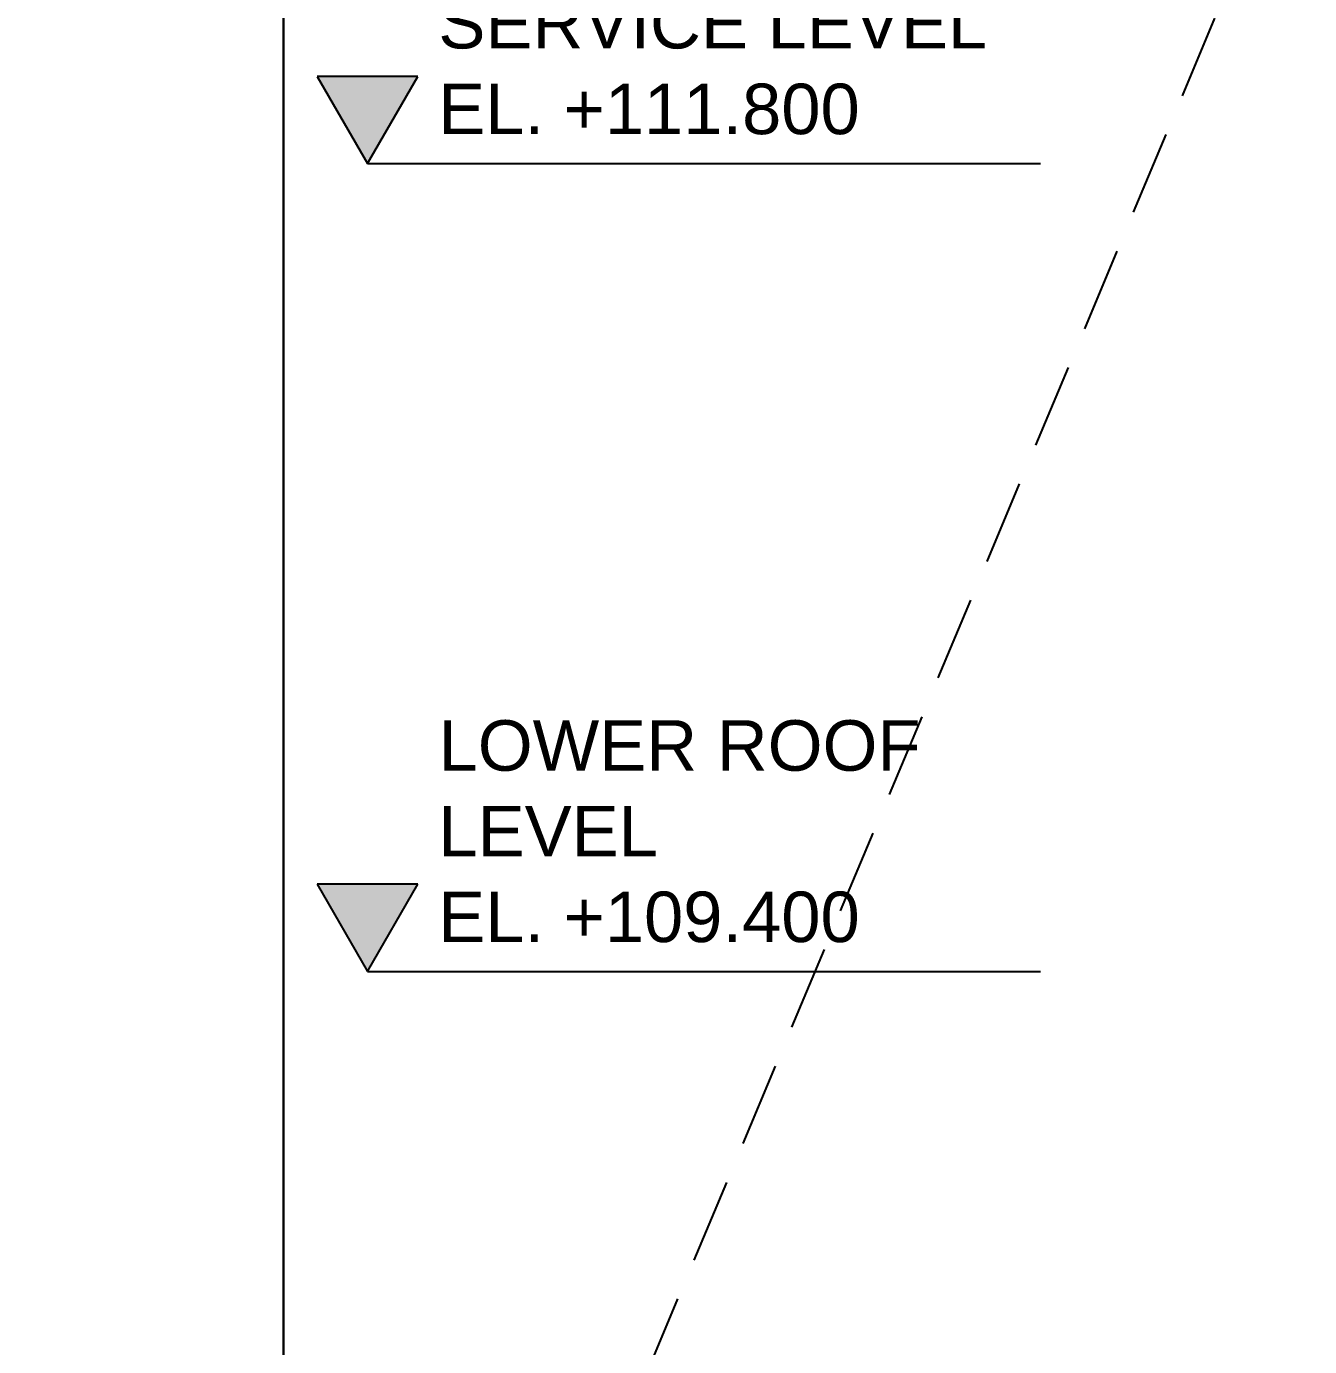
# Model space of a CAD drawing. Header units: millimetres. Extents: x 3774 to 718460, y -768339 to 192544.
# Drawn here: x 382143 to 385955, y -725581 to -721659 of the extents above; entities that cross this region are included whole.
import ezdxf

# ---------------------------------------------------------------- set-up
doc = ezdxf.new("R2010")
doc.units = ezdxf.units.MM
doc.linetypes.add('HIDDEN', pattern=[0.375, 0.25, -0.125])
doc.layers.get('Defpoints').update_dxf_attribs({"color": 250})
for name, color, linetype in [('000 - 0_SYM_DWG_GRIDLINE_MAIN_COLOR_251', 251, 'Continuous'), ('000 - 0_SYM_DWG_LEVEL_MAIN_COLOR_2', 2, 'Continuous'), ('000 - 0_SYM_DWG_LEVEL_TEXT', 3, 'Continuous'), ('DIM', 1, 'Continuous')]:
    doc.layers.add(name, color=color, linetype=linetype)
doc.styles.add('Arial_1', font='arial.ttf', dxfattribs={"height": 125})

# ---------------------------------------------------------------- blocks, each defined once
blk = doc.blocks.new('W-1-PP19-ST-ENT2_20260406-084955_STANDARD_PAPER_BLOCK')
at = {"layer": 'DIM', "color": 6}
blk.add_lwpolyline([(775, 0), (0, 0), (0, 443.999987), (775, 443.999987)], close=True, dxfattribs=at)
blk = doc.blocks.new('*U5900')
at = {"layer": '000 - 0_SYM_DWG_LEVEL_MAIN_COLOR_2'}
blk.add_hatch(color=256, dxfattribs=at).paths.add_polyline_path([(-167.011, 5.177), (-170, 0), (-172.989, 5.177)])
at = {"layer": '000 - 0_SYM_DWG_GRIDLINE_MAIN_COLOR_251'}
blk.add_lwpolyline([(-170, 0), (-139, 0), (-134.5, 0), (-130, 0)], dxfattribs=at)
at = {"layer": '000 - 0_SYM_DWG_LEVEL_MAIN_COLOR_2', "lineweight": 25}
for p, q in [((-167.011, 5.177), (-172.989, 5.177)), ((-172.989, 5.177), (-170, 0)), ((-170, 0), (-167.011, 5.177))]:
    blk.add_line(p, q, dxfattribs=at)
at = {"layer": '000 - 0_SYM_DWG_LEVEL_TEXT', "style": 'Arial_1'}
for tag, p in [('LV_NAME_1', (-165.775, 11.925)), ('LV_NAME_2', (-165.787, 6.835)), ('LV_NAME_3', (-165.798, 1.744))]:
    blk.add_attdef(tag, p, '', height=3, dxfattribs=at)
blk = doc.blocks.new('W-1-PP19-SE-ENT3_20260407-104913_PP19_ENT3_ELE1_DIMS_1')
at = {"color": 6, "xscale": 50, "yscale": 50, "zscale": 50}
for p, values in [((-22800, 111800), {'LV_NAME_2': 'SERVICE LEVEL', 'LV_NAME_3': 'EL. +111.800'}), ((-22800, 109400), {'LV_NAME_1': 'LOWER ROOF ', 'LV_NAME_2': 'LEVEL', 'LV_NAME_3': 'EL. +109.400'})]:
    blk.add_blockref('*U5900', p, dxfattribs=at).add_auto_attribs(values)

msp = doc.modelspace()

# ---------------------------------------------------------------- linework, layer by layer
at = {"layer": 'Defpoints', "color": 0, "linetype": 'HIDDEN', "ltscale": 1000}
msp.add_line((378180.541, -739502.489), (386646.105, -719316.64), dxfattribs=at)

# ---------------------------------------------------------------- block references
at = {"color": 6}
msp.add_blockref('W-1-PP19-SE-ENT3_20260407-104913_PP19_ENT3_ELE1_DIMS_1', (414456.105, -833866.64), dxfattribs=at)
at = {"layer": 'DIM', "color": 6, "xscale": 50, "yscale": 50, "zscale": 50}
for p in [(344156.649, -736063.653), (382906.649, -736063.653)]:
    msp.add_blockref('W-1-PP19-ST-ENT2_20260406-084955_STANDARD_PAPER_BLOCK', p, dxfattribs=at)

doc.saveas('drawing.dxf')
